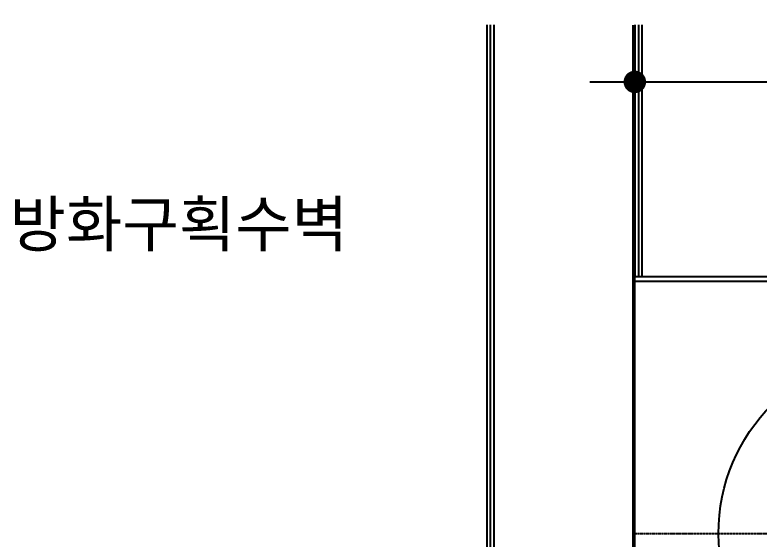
# Model space of a CAD drawing. Header units: millimetres. Extents: x -6941 to 136681, y 2065 to 58366.
# Drawn here: x 44680 to 49645, y 50430 to 53925 of the extents above; entities that cross this region are included whole.
import ezdxf

# ---------------------------------------------------------------- set-up
doc = ezdxf.new("R2010")
doc.units = ezdxf.units.MM
doc.header["$LTSCALE"] = 4
doc.header["$MEASUREMENT"] = 0
doc.linetypes.add('CEN', pattern=[62, 60, -1, 0, -1])
doc.linetypes.add('CENTER', pattern=[2, 1.25, -0.25, 0.25, -0.25])
doc.layers.get('0').update_dxf_attribs({"linetype": 'CONTINUOUS'})
doc.layers.get('DEFPOINTS').update_dxf_attribs({"linetype": 'CONTINUOUS'})
for name, color, linetype in [('01 CEN', 1, 'CEN'), ('9', 9, 'CONTINUOUS'), ('A-DIMS', 7, 'CONTINUOUS'), ('DOOR', 7, 'CONTINUOUS'), ('ELE', 4, 'CONTINUOUS'), ('TEXT-DSC', 3, 'CONTINUOUS'), ('철물', 4, 'CONTINUOUS')]:
    doc.layers.add(name, color=color, linetype=linetype)
doc.styles.add('HY울릉도L', font='')
doc.styles.add('돋움', font='')
doc.styles.add('맑은고딕', font='malgun.ttf')
doc.styles.get('HY울릉도L').set_extended_font_data('DotumChe')
doc.styles.get('돋움').set_extended_font_data('Dotum')
doc.dimstyles.new('CDIM', dxfattribs={"dimtxt": 3, "dimasz": 1.5, "dimexe": 2, "dimexo": 1, "dimgap": 1, "dimtad": 1, "dimdec": 0, "dimrnd": 0.5, "dimzin": 0, "dimdsep": 32, "dimlunit": 6, "dimtxsty": 'HY울릉도L', "dimblk1": '_CIDOT', "dimblk2": '_CIDOT', "dimsah": 1, "dimcen": 5.5, "dimclrd": 2, "dimclre": 2, "dimclrt": 7, "dimadec": 0, "dimazin": 0, "dimtfac": 1, "dimtdec": 0, "dimtix": 1, "dimtmove": 2, "dimatfit": 1, "dimldrblk": '_CIDOT', "dimfxl": 1, "dimtolj": 1, "dimtzin": 0, "dimlwd": -1, "dimarcsym": 0})

# ---------------------------------------------------------------- blocks, each defined once
blk = doc.blocks.new('_CIDOT')
at = {"color": 0, "linetype": 'ByBlock'}
blk.add_line((2, 0), (-1, 0), dxfattribs=at)
at = {"color": 0, "linetype": 'ByBlock', "const_width": 0.5}
blk.add_lwpolyline([(-0.25, 0, 1), (0.25, 0, 1)], format="xyb", close=True, dxfattribs=at)
blk = doc.blocks.new('*D26')
at = {"layer": 'A-DIMS', "lineweight": -2, "transparency": 16777216}
for p, q in [((48816.1, 52314.5), (48816.1, 53678.5)), ((53790.3, 52314.5), (53790.3, 53678.5))]:
    blk.add_line(p, q, dxfattribs=at)
at = {"layer": 'A-DIMS', "transparency": 16777216}
blk.add_line((48966.1, 53478.5), (53640.3, 53478.5), dxfattribs=at)
at = {"layer": 'DEFPOINTS', "color": 0, "transparency": 16777216}
for p in [(53790.3, 53478.5), (48816.1, 52214.5), (53790.3, 52214.5)]:
    blk.add_point(p, dxfattribs=at)
at = {"layer": 'A-DIMS', "transparency": 16777216, "xscale": 150, "yscale": 150, "zscale": 150, "rotation": 180}
blk.add_blockref('_CIDOT', (48816.1, 53478.5), dxfattribs=at)
at = {"layer": 'A-DIMS', "transparency": 16777216, "xscale": 150, "yscale": 150, "zscale": 150}
blk.add_blockref('_CIDOT', (53790.3, 53478.5), dxfattribs=at)
at = {"layer": 'A-DIMS', "color": 3, "transparency": 16777216, "insert": (51303.2, 53728.5), "char_height": 300, "attachment_point": 5, "style": '맑은고딕'}
blk.add_mtext('\\A1;A', dxfattribs=at)

msp = doc.modelspace()

# ---------------------------------------------------------------- linework, layer by layer
at = {"layer": '01 CEN', "linetype": 'CENTER'}
msp.add_line((50592.17, 50465.39), (48816.11, 50465.39), dxfattribs=at)
at = {"layer": '9', "ltscale": 10}
for p, q in [((48805.19, 52181.45), (48805.19, 53855.97)), ((48816.11, 52181.45), (48816.11, 53855.97)), ((48805.19, 48749.33), (48805.19, 52181.45)), ((48816.11, 48749.33), (48816.11, 52181.45)), ((48816.11, 52150.25), (53790.28, 52150.25))]:
    msp.add_line(p, q, dxfattribs=at)
msp.add_circle((50592.17, 50465.39), 1218.25, dxfattribs=at)
at = {"layer": 'DOOR', "color": 2}
msp.add_line((48816.11, 52181.45), (53790.28, 52181.45), dxfattribs=at)
at = {"layer": 'ELE'}
msp.add_lwpolyline([(47851.77, 52539.71, 0, 90, 0), (47581.77, 52540.83, 0, 0, 0), (47157.03, 52540.83, 0, 0, 0), (47157.03, 52540.83, 0, 0, 0)], format="xyseb", dxfattribs=at)
at = {"layer": '철물', "ltscale": 10}
for p, q in [((47828.37, 53859.26), (47828.37, 48749.33)), ((47851.77, 53859.26), (47851.77, 48749.33)), ((47875.17, 53859.26), (47875.17, 48749.33)), ((48816.11, 53859.26), (48816.11, 52181.45)), ((48839.51, 53859.26), (48839.51, 52181.45)), ((48862.91, 53859.26), (48862.91, 52181.45)), ((48816.11, 50465.39), (48805.19, 50465.39))]:
    msp.add_line(p, q, dxfattribs=at)

# ---------------------------------------------------------------- texts
at = {"layer": 'TEXT-DSC', "color": 0, "style": '돋움'}
msp.add_text('방화구획수벽', height=300, dxfattribs=at).set_placement((44644.16, 52380.51))

# ---------------------------------------------------------------- dimensions: what is measured, and where the dimension line sits
at = {"layer": 'A-DIMS'}
dim = msp.add_linear_dim(base=(53790.28, 53478.55), p1=(48816.11, 52214.46), p2=(53790.28, 52214.46), text='A', dimstyle='CDIM', override={"dimscale": 100, "dimtxsty": '맑은고딕', "dimclrd": 256, "dimclre": 256, "dimclrt": 3}, dxfattribs=at)
dim.commit()
dim.dimension.update_dxf_attribs({"geometry": '*D26', "text_midpoint": (51303.19, 53728.55)})

doc.saveas('drawing.dxf')
